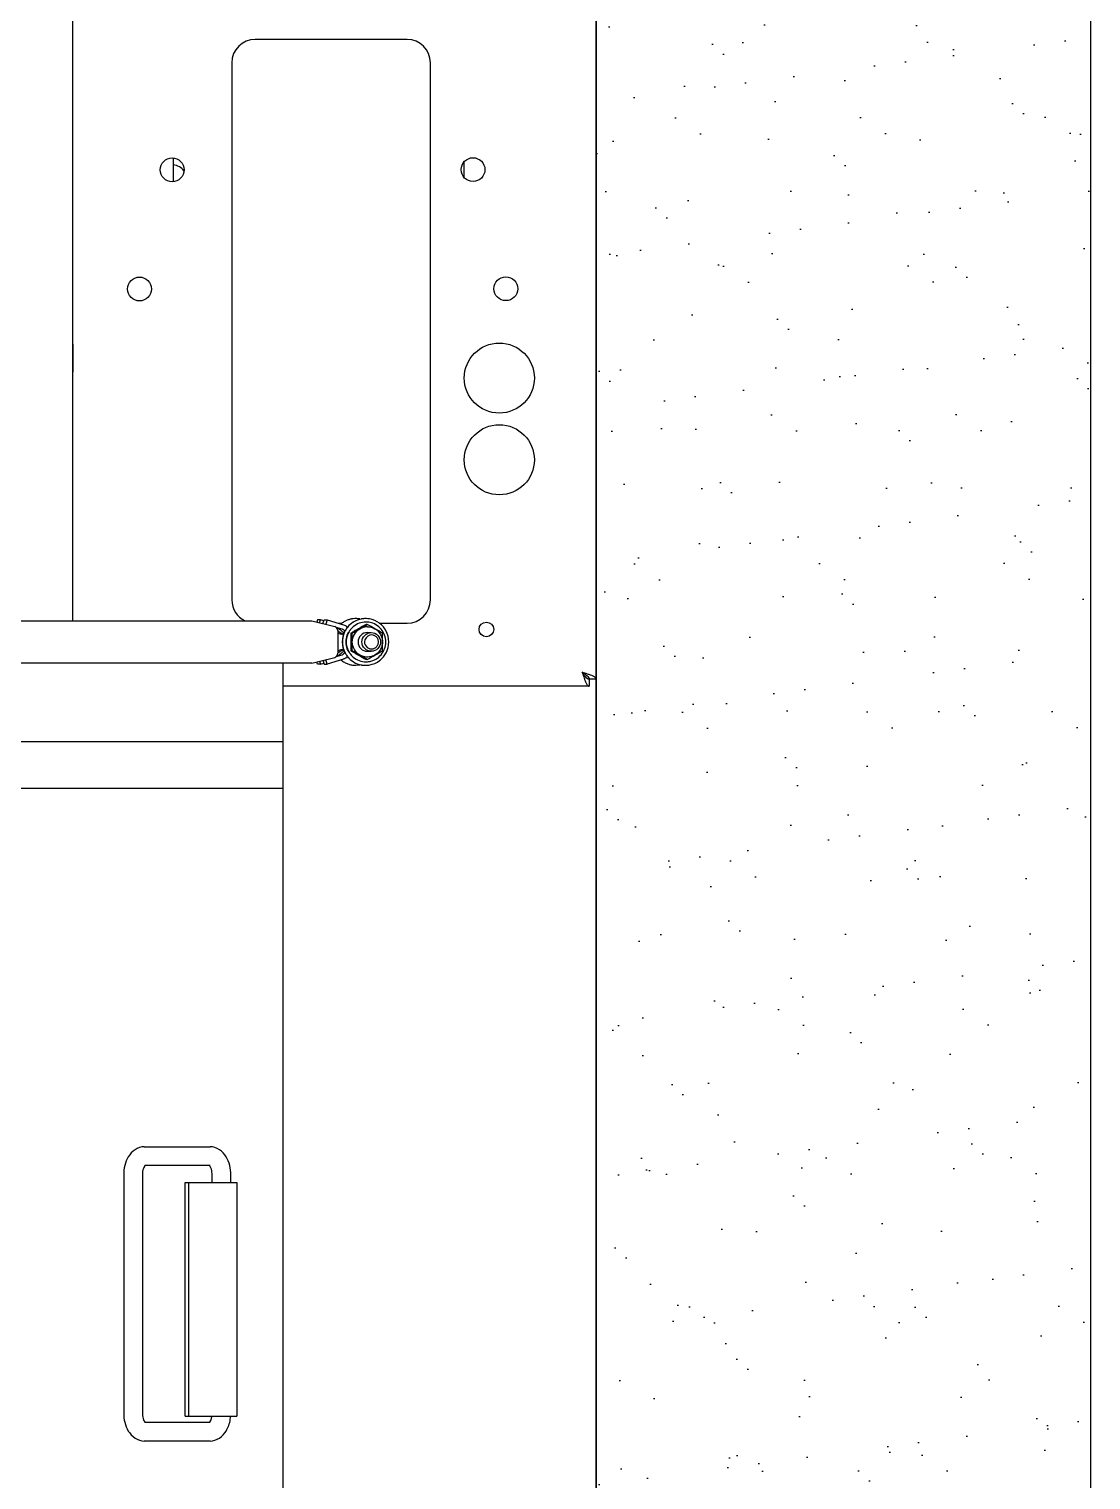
# Model space of a CAD drawing. Header units: millimetres. Extents: x 6781 to 13993, y -7973 to 4183.
# Drawn here: x 11771 to 12226, y -6297 to -5676 of the extents above; entities that cross this region are included whole.
import ezdxf

# ---------------------------------------------------------------- set-up
doc = ezdxf.new("R2010")
doc.units = ezdxf.units.MM
doc.header["$LTSCALE"] = 307.34
doc.layers.get('0').update_dxf_attribs({"linetype": 'CONTINUOUS'})

msp = doc.modelspace()

# ---------------------------------------------------------------- hatches: boundary and pattern name
at = {"linetype": 'Continuous'}
h = msp.add_hatch(dxfattribs=at)
h.set_pattern_fill('AR-SAND', color=0)
h.set_pattern_definition([(37.5, (7992.88, -8012.52), (-1.60003, 48.94132), [0, -38.608, 0, -43.18, 0, -41.275]), (7.5, (7992.88, -8012.52), (44.9523, 71.6825), [0, -20.828, 0, -34.798, 0, -13.335]), (327.5, (7961.636, -8012.52), (79.09924, 0.14372), [0, -12.7, 0, -45.72, 0, -59.69]), (317.5, (7961.636, -8012.52), (76.35565, 22.2929), [0, -6.35, 0, -29.972, 0, -34.29])])
h.paths.add_polyline_path([(12226.05946, -5044.95679), (12014.27299, -5044.95679), (12014.27299, -6750.39485), (12226.05946, -6750.39485)])

# ---------------------------------------------------------------- linework, layer by layer
at = {"color": 0, "linetype": 'Continuous'}
for p, q in [((12014.27299, -6750.39485), (12014.27299, -4351.39485)), ((11790.27299, -5913.3148), (11790.27299, -5667.39094)), ((11933.27299, -5680.39094), (11868.27299, -5680.39094)), ((11858.27299, -5690.39094), (11858.27299, -5913.32111)), ((11943.27299, -5920.39094), (11943.27299, -5690.39094)), ((11833.27299, -5741.27187), (11833.27299, -5731.24409)), ((11957.77299, -5739.5388), (11957.77299, -5732.78798)), ((11790.27299, -5810.9388), (11790.17299, -5810.9388)), ((11790.17299, -5810.9388), (11790.17299, -5822.9388)), ((11790.27299, -5822.9388), (11790.17299, -5822.9388)), ((11790.27299, -5929.34355), (11790.27299, -5913.3148)), ((11858.27299, -5913.32111), (11858.27299, -5920.39094)), ((11311.57088, -5929.34355), (11892.55436, -5929.34355)), ((11892.55436, -5929.34355), (11902.30333, -5931.80541)), ((11894.98556, -5928.89055), (11894.68907, -5929.88262)), ((11896.25891, -5928.89055), (11894.98556, -5928.89055)), ((11895.87306, -5930.18161), (11896.25891, -5928.89055)), ((11897.64776, -5929.30884), (11896.25891, -5928.89055)), ((11897.28703, -5930.50536), (11897.76963, -5928.89055)), ((11897.76963, -5928.89055), (11899.04297, -5928.89055)), ((11899.04297, -5928.89055), (11898.47046, -5930.8062)), ((11899.04297, -5928.89055), (11906.04003, -5930.99787)), ((11905.46752, -5932.91351), (11902.98699, -5932.16645)), ((11904.19417, -5932.91351), (11903.40834, -5932.67684)), ((11904.02482, -5930.39094), (11905.43306, -5930.39094)), ((11916.25466, -5930.8893), (11915.76116, -5930.8893)), ((11921.31139, -5930.39094), (11933.27299, -5930.39094)), ((11903.66262, -5933.55063), (11903.66262, -5943.23908)), ((11909.28613, -5934.64208), (11909.77963, -5934.64208)), ((11916.30566, -5934.39485), (11917.95816, -5934.39485)), ((11892.55436, -5947.44616), (11902.30333, -5944.98429)), ((11902.98699, -5944.62326), (11905.46752, -5943.87619)), ((11903.40834, -5944.11286), (11904.19417, -5943.87619)), ((11909.77963, -5942.14763), (11909.28613, -5942.14763)), ((11916.30566, -5942.39485), (11917.95816, -5942.39485)), ((11892.55436, -5947.44616), (11311.57088, -5947.44616)), ((11880.06262, -5947.39485), (11880.06262, -6656.39485)), ((11894.98556, -5947.89915), (11894.68907, -5946.90709)), ((11896.25891, -5947.89915), (11894.98556, -5947.89915)), ((11895.87306, -5946.6081), (11896.25891, -5947.89915)), ((11896.25891, -5947.89915), (11897.644, -5947.482)), ((11897.23899, -5946.12363), (11897.76963, -5947.89915)), ((11897.76963, -5947.89915), (11899.04297, -5947.89915)), ((11899.04297, -5947.89915), (11898.46024, -5945.94931)), ((11906.04003, -5945.79184), (11899.04297, -5947.89915)), ((11911.3552, -5948.39485), (11913.1141, -5948.23612)), ((11916.25466, -5945.90041), (11915.76116, -5945.90041)), ((12011.27299, -5957.39094), (11880.06262, -5957.39094)), ((12014.27299, -5954.39094), (12011.27299, -5954.39094)), ((12011.27299, -5954.39094), (12011.27299, -5957.39094)), ((11820.7904, -6154.54056), (11849.03866, -6154.54056)), ((11849.03866, -6162.54056), (11821.11864, -6162.54056)), ((11811.98218, -6166.54056), (11811.98218, -6268.54056)), ((11819.98218, -6166.54056), (11819.98218, -6268.54056)), ((11849.84688, -6169.89485), (11849.84688, -6166.54056)), ((11857.84688, -6169.89485), (11857.84688, -6166.54056)), ((11838.34118, -6169.89485), (11860.34687, -6169.89485)), ((11838.34118, -6269.89485), (11838.34118, -6169.89485)), ((11839.86513, -6269.89485), (11839.86513, -6169.89485)), ((11860.34688, -6169.89485), (11860.34688, -6269.89485)), ((11821.12355, -6272.54056), (11849.03866, -6272.54056)), ((11838.34118, -6269.89485), (11860.34687, -6269.89485)), ((11849.03866, -6280.54056), (11820.7904, -6280.54056))]:
    msp.add_line(p, q, dxfattribs=at)
for p, q in [((11324.06262, -5981.05708), (11880.06262, -5981.05708)), ((11324.06262, -6001.06511), (11880.06262, -6001.06511))]:
    msp.add_line(p, q)
for points in [[(12226.05946, -6750.39485), (12226.05946, -4351.39485), (12014.27299, -4351.39485), (12014.27299, -6750.39485)], [(11906.61105, -5933.69455), (11906.44658, -5933.54928), (11906.28632, -5933.39763)], [(11906.28632, -5943.39208), (11906.44659, -5943.24042), (11906.61105, -5943.09516)]]:
    msp.add_lwpolyline(points, dxfattribs=at)
for centre, radius in [((11832.72825, -5736.25894), 5.1), ((11961.52426, -5736.16383), 5.1), ((11818.76591, -5787.26926), 5.1), ((11975.56191, -5787.15348), 5.1), ((11972.77299, -5825.39094), 15), ((11972.77299, -5860.39094), 15), ((11967.27086, -5933.04651), 3.15)]:
    msp.add_circle(centre, radius, dxfattribs=at)
for centre, radius, start, end in [((11868.27299, -5690.39094), 10, 90, 180), ((11933.27299, -5690.39094), 10, 0, 90), ((11832.77299, -5740.39094), 6.25, 36.55352642, 85.37994824), ((11868.27299, -5920.39094), 10, 180, 244.37591104), ((11933.27299, -5920.39094), 10, 270, 0), ((11901.86262, -5933.55063), 1.8, 0, 75.8276623), ((11911.36236, -5938.35082), 9.96065, 127.42220587, 129.52880194), ((11911.34059, -5938.32268), 9.92507, 125.79150748, 127.42110896), ((11911.35941, -5938.35092), 9.95898, 116.43525548, 125.78430291), ((11911.33756, -5938.30992), 9.91255, 113.74255603, 116.42768587), ((11915.62006, -5938.39418), 10.0288, 140.1849452, 149.55401874), ((11911.36136, -5938.36885), 9.97607, 105.48017789, 113.73137344), ((11915.60677, -5938.39868), 10.02148, 123.00755866, 140.11648869), ((11915.77347, -5938.40669), 8.53649, 141.81348579, 143.90476195), ((11915.76514, -5938.39988), 8.52574, 130.14614263, 141.81484085), ((11911.33178, -5938.2394), 9.84324, 100.26121709, 101.0853735), ((11911.33815, -5938.29674), 9.9008, 92.458158, 100.23832525), ((11760.5892, -5669.36529), 304.35104, 299.35319791, 300.06595037), ((11915.51585, -5938.2737), 9.86715, 120.11476764, 122.96019951), ((11915.58776, -5938.41834), 10.02835, 100.97476042, 120.05551944), ((12044.13772, -6159.89867), 262.53581, 120.10010556, 120.55128595), ((11911.3453, -5938.40864), 10.0129, 90.98951282, 92.47160373), ((11911.34551, -5938.41898), 10.02325, 90.14455412, 90.98967516), ((11911.34699, -5938.37001), 9.97428, 80.24532092, 90.15377067), ((12052.46683, -6174.4175), 279.27394, 119.57586017, 120.08462889), ((11770.30142, -5686.66307), 284.51502, 300.11844858, 300.86316795), ((11915.52184, -5938.14661), 9.74905, 100.08765285, 100.89845402), ((11915.54738, -5938.32063), 9.92485, 90.82466087, 100.05688023), ((12095.7487, -6250.59634), 366.88977, 119.37848766, 119.58247574), ((11916.31277, -5938.39982), 6.50172, 90.06415883, 104.95508838), ((11915.55149, -5938.41884), 10.02311, 89.9941038, 90.84006614), ((11915.5515, -5938.42158), 10.02585, 88.37116868, 89.99413123), ((11915.71, -5938.19387), 8.29902, 88.47276639, 89.99897725), ((11915.5552, -5938.35119), 9.95538, 80.06473096, 88.38097426), ((11915.7071, -5938.28652), 8.39171, 85.14981395, 88.4698482), ((11767.06423, -6196.16609), 304.35104, 59.93404962, 60.6468021), ((11915.69464, -5938.40854), 8.51435, 70.00988362, 85.13563532), ((11776.77645, -6178.86831), 284.51502, 59.13683205, 59.88155141), ((11915.49556, -5938.40256), 10.02605, 39.98728342, 53.01740698), ((11915.48181, -5938.3979), 10.0336, 27.84352597, 39.91641271), ((11908.00776, -5928.79047), 6.44413, 227.30863275, 241.00671243), ((11906.70777, -5928.82488), 6.40116, 243.73812678, 258.01268694), ((11907.98186, -5928.82564), 6.40081, 241.05693884, 253.68218666), ((11909.51696, -5928.79373), 6.44064, 225.62852834, 238.66254044), ((11909.48734, -5928.84059), 6.38521, 238.67093243, 240.76121325), ((11915.6328, -5938.40331), 10.04441, 149.54594562, 160.08459797), ((11915.68336, -5938.39485), 8.5972, 170.11225199, 189.88774801), ((11915.66297, -5938.41236), 8.58014, 151.16068555, 169.97371357), ((11915.84099, -5938.39485), 8.5972, 170.11224968, 189.88776228), ((11915.82052, -5938.4123), 8.58005, 151.21203394, 169.97399065), ((11915.72762, -5938.3741), 8.48024, 143.90020833, 151.13597534), ((12056.16729, -5938.50873), 146.93205, 178.49203273, 179.9555926), ((12056.16597, -5938.28099), 146.93072, 180.04440081, 181.50797386), ((12072.48896, -6207.9085), 318.29185, 120.55335983, 120.84690449), ((11762.89973, -5938.50872), 146.93079, 0.04440112, 1.50797355), ((11762.89803, -5938.28097), 146.93249, 358.49203492, 359.95559041), ((11748.40029, -5939.07592), 174.38577, 1.03189847, 1.45692994), ((11787.08743, -5938.42007), 135.6931, 0.01064544, 1.04919817), ((11796.56324, -5938.41107), 126.21729, 359.45573614, 0.00736235), ((11916.67661, -5938.36261), 6.10093, 359.69716913, 1.03880566), ((11916.67685, -5938.42712), 6.10069, 358.96129543, 0.30307643), ((11915.57931, -5938.39485), 8.5972, 350.11224968, 9.88776228), ((11901.86262, -5943.23908), 1.8, 284.1723377, 0), ((11908.00624, -5947.99645), 6.44105, 123.54335919, 132.69774475), ((11906.70035, -5947.94395), 6.37916, 110.05526527, 116.28505747), ((11907.98538, -5947.96425), 6.40269, 118.99611485, 123.54695663), ((11906.70165, -5947.9474), 6.38285, 101.96611205, 110.05566535), ((11907.98183, -5947.96409), 6.40082, 106.31756705, 118.96902067), ((11909.51823, -5947.99825), 6.44315, 118.99554039, 134.36537476), ((11915.62864, -5938.38957), 10.03943, 200.00135025, 210.47490079), ((11915.60794, -5938.40287), 10.01483, 210.46939936, 219.08707357), ((11915.66297, -5938.37735), 8.58014, 190.02628643, 208.83931446), ((11915.82029, -5938.37756), 8.57979, 190.0252557, 208.64733903), ((11915.5127, -5938.47651), 9.89448, 219.10383707, 219.95091921), ((11915.62321, -5938.37086), 10.04705, 220.00808716, 237.01258949), ((11915.68095, -5938.44344), 8.42593, 208.70848157, 211.26523585), ((11915.77347, -5938.38301), 8.53649, 216.09522769, 218.186509), ((11915.76514, -5938.38982), 8.52574, 218.18515402, 229.85388243), ((12063.60592, -5683.82227), 300.9096, 239.14652312, 239.62009441), ((11760.5892, -6207.42442), 304.35104, 59.93404962, 60.6468021), ((12040.78458, -5722.64499), 255.87613, 239.63216436, 239.90331793), ((12064.95159, -5680.62362), 304.35104, 239.93404961, 240.6468021), ((11770.30142, -6190.12664), 284.51502, 59.13683205, 59.88155141), ((11767.06423, -5680.62362), 304.35104, 299.3531979, 300.06595039), ((11776.77645, -5697.9214), 284.51502, 300.1184486, 300.86316795), ((11915.50727, -5938.40281), 10.00701, 307.01266393, 320.13517196), ((11748.19201, -5937.70815), 174.59412, 358.5429598, 358.96815397), ((11776.55329, -5938.22914), 146.22806, 358.97213801, 359.45893037), ((11915.46546, -5938.38195), 10.05248, 320.19670106, 332.16707625), ((11911.37979, -5938.41763), 9.98805, 230.58115463, 231.93971717), ((11911.36205, -5938.44025), 9.9593, 231.93984126, 232.9349293), ((11911.33113, -5938.48155), 9.90771, 232.93364958, 235.3345087), ((11911.35, -5938.45275), 9.94213, 235.33945806, 240.60178935), ((11911.36338, -5938.42917), 9.96924, 240.60132597, 245.60027467), ((11911.3516, -5938.45194), 9.94363, 245.60787285, 254.44168546), ((11911.3504, -5938.45026), 9.94494, 254.45092307, 263.9530598), ((11915.5447, -5938.48033), 9.91248, 237.04872067, 239.69705741), ((11911.33918, -5938.53335), 9.86113, 263.96706043, 265.03348225), ((11911.3423, -5938.49095), 9.90364, 265.03670147, 268.52418019), ((11915.57513, -5938.40776), 9.99049, 239.75640572, 258.08313072), ((11911.3441, -5938.43635), 9.95826, 268.52191741, 270.063863), ((11915.53174, -5938.56327), 9.82938, 258.1434314, 260.04314603), ((11915.534, -5938.54847), 9.84435, 260.04506799, 261.84979418), ((11915.55211, -5938.40737), 9.98659, 261.86166991, 269.26778599), ((11915.55353, -5938.36816), 10.02582, 269.26254281, 270.14360512), ((11915.55357, -5938.37444), 10.01953, 270.14348185, 271.65501767), ((11915.71, -5938.59584), 8.29902, 270.00102276, 271.52723549), ((11915.55918, -5938.48214), 9.91172, 271.64056217, 280.06132097), ((11915.7071, -5938.50319), 8.39171, 271.53015368, 274.85018788), ((11915.6989, -5938.40644), 8.4888, 274.85016322, 279.03202053), ((11915.6996, -5938.40212), 8.49296, 279.02279416, 290.00701453), ((11840.97178, -6268.57286), 16.87363, 350.85641113, 355.47741736)]:
    msp.add_arc(centre, radius, start, end, dxfattribs=at)
for points, knots in [([(11898.84076, -5930.93339), (11898.84737, -5930.93395), (11898.86944, -5930.93607), (11898.85466, -5930.92327), (11898.85048, -5930.92065)], [0, 0, 0, 0, 0.573637206, 1, 1, 1, 1]), ([(11904.19417, -5932.91351), (11904.296, -5932.94418), (11904.49544, -5933.02312), (11904.67997, -5933.1323), (11904.76758, -5933.19389)], [0, 0, 0, 0, 0.498247308, 1, 1, 1, 1]), ([(11904.76758, -5933.19389), (11904.81123, -5933.22458), (11904.8959, -5933.28924), (11904.97508, -5933.36052), (11905.01298, -5933.39763)], [0, 0, 0, 0, 0.501518593, 1, 1, 1, 1]), ([(11905.76401, -5933.03017), (11905.71612, -5933.00673), (11905.61876, -5932.96376), (11905.51824, -5932.92879), (11905.46752, -5932.91351)], [0, 0, 0, 0, 0.501648049, 1, 1, 1, 1]), ([(11906.28632, -5933.39763), (11906.21027, -5933.32314), (11906.04489, -5933.18638), (11905.8602, -5933.07724), (11905.76401, -5933.03017)], [0, 0, 0, 0, 0.49851052, 1, 1, 1, 1]), ([(11907.61673, -5932.11192), (11907.64528, -5932.07385), (11907.70315, -5931.99828), (11907.76275, -5931.92407), (11907.79303, -5931.88736)], [0, 0, 0, 0, 0.49999283, 1, 1, 1, 1]), ([(11909.43921, -5928.57981), (11909.3148, -5928.60419), (11909.06678, -5928.65777), (11908.82099, -5928.72081), (11908.69869, -5928.75468)], [0, 0, 0, 0, 0.499746146, 1, 1, 1, 1]), ([(11906.11283, -5935.19784), (11905.98948, -5935.1864), (11905.7434, -5935.15637), (11905.49947, -5935.11213), (11905.37828, -5935.08646)], [0, 0, 0, 0, 0.49999936, 1, 1, 1, 1]), ([(11916.30566, -5934.39521), (11915.28866, -5934.39521), (11913.16742, -5935.25181), (11912.32103, -5937.37485), (11912.32103, -5938.39485)], [0, 0, 0, 0, 0.499263508, 1, 1, 1, 1]), ([(11912.32103, -5938.39485), (11912.32103, -5939.41486), (11913.16742, -5941.5379), (11915.28866, -5942.3945), (11916.30566, -5942.3945)], [0, 0, 0, 0, 0.500736492, 1, 1, 1, 1]), ([(11913.97353, -5938.39485), (11913.97353, -5937.37485), (11914.81992, -5935.25181), (11916.94116, -5934.39521), (11917.95816, -5934.39521)], [0, 0, 0, 0, 0.500736492, 1, 1, 1, 1]), ([(11917.95816, -5942.3945), (11916.94116, -5942.3945), (11914.81992, -5941.5379), (11913.97353, -5939.41486), (11913.97353, -5938.39485)], [0, 0, 0, 0, 0.499263508, 1, 1, 1, 1]), ([(11915.05726, -5938.39485), (11915.05726, -5939.26226), (11915.89878, -5941.09087), (11917.86971, -5941.51303), (11918.71261, -5941.31917)], [0, 0, 0, 0, 0.500721283, 1, 1, 1, 1]), ([(11917.95816, -5934.39521), (11918.97517, -5934.39521), (11921.0964, -5935.25181), (11921.94279, -5937.37485), (11921.94279, -5938.39485)], [0, 0, 0, 0, 0.499263508, 1, 1, 1, 1]), ([(11921.94279, -5938.39485), (11921.94279, -5939.41486), (11921.0964, -5941.5379), (11918.97517, -5942.3945), (11917.95816, -5942.3945)], [0, 0, 0, 0, 0.500736492, 1, 1, 1, 1]), ([(11905.37828, -5941.70325), (11905.49947, -5941.67758), (11905.7434, -5941.63333), (11905.98948, -5941.60331), (11906.11283, -5941.59187)], [0, 0, 0, 0, 0.500000641, 1, 1, 1, 1]), ([(11907.79303, -5944.90235), (11907.76276, -5944.86564), (11907.70315, -5944.79143), (11907.64528, -5944.71587), (11907.61674, -5944.67779)], [0, 0, 0, 0, 0.500007167, 1, 1, 1, 1]), ([(11908.47868, -5942.8165), (11908.54061, -5942.9185), (11908.6688, -5943.11989), (11908.80536, -5943.3157), (11908.87565, -5943.41211)], [0, 0, 0, 0, 0.500025411, 1, 1, 1, 1]), ([(12011.27189, -5954.39094), (12010.69248, -5954.39042), (12009.43127, -5953.32041), (12008.73792, -5952.12126), (12008.27299, -5951.39094)], [0, 0, 0, 0, 0.400930931, 1, 1, 1, 1]), ([(12008.27299, -5951.39094), (12009.00353, -5951.85602), (12010.203, -5952.54931), (12011.27299, -5953.81147), (12011.27299, -5954.39094)], [0, 0, 0, 0, 0.599119795, 1, 1, 1, 1]), ([(12008.27299, -5951.39094), (12008.35695, -5951.65471), (12008.68038, -5952.66984), (12009.01184, -5953.68299), (12009.28477, -5954.42293)], [0, 0, 0, 0, 0.259796727, 1, 1, 1, 1]), ([(12011.30497, -5952.40272), (12011.06922, -5952.31577), (12010.06476, -5951.95996), (12009.04886, -5951.63791), (12008.27299, -5951.39094)], [0, 0, 0, 0, 0.235829615, 1, 1, 1, 1]), ([(12009.28477, -5954.42293), (12009.56043, -5955.17031), (12009.93505, -5956.2298), (12010.84871, -5957.39094), (12011.27299, -5957.39094)], [0, 0, 0, 0, 0.6524823, 1, 1, 1, 1]), ([(12014.27299, -5954.39094), (12014.27299, -5953.96667), (12013.11184, -5953.05301), (12012.05235, -5952.67839), (12011.30497, -5952.40272)], [0, 0, 0, 0, 0.3475177, 1, 1, 1, 1]), ([(11821.03043, -6162.63866), (11820.99565, -6162.68176), (11820.92147, -6162.78122), (11820.85422, -6162.88549), (11820.81889, -6162.94427)], [0, 0, 0, 0, 0.446795205, 1, 1, 1, 1]), ([(11821.13384, -6162.52068), (11821.1177, -6162.53743), (11821.08233, -6162.57599), (11821.04866, -6162.61605), (11821.03043, -6162.63866)], [0, 0, 0, 0, 0.444840505, 1, 1, 1, 1]), ([(11821.11813, -6162.48802), (11821.15199, -6162.47673), (11821.2766, -6162.40474), (11821.15973, -6162.49382), (11821.13384, -6162.52068)], [0, 0, 0, 0, 0.489006963, 1, 1, 1, 1]), ([(11849.01017, -6162.94427), (11848.95105, -6162.84592), (11848.84683, -6162.6916), (11848.72552, -6162.55033), (11848.67517, -6162.50034)], [0, 0, 0, 0, 0.617943729, 1, 1, 1, 1]), ([(11849.84688, -6166.54056), (11849.84688, -6166.1821), (11849.77245, -6164.95009), (11849.46328, -6163.69818), (11849.01017, -6162.94427)], [0, 0, 0, 0, 0.289533976, 1, 1, 1, 1]), ([(11819.98218, -6268.54056), (11819.98218, -6268.89901), (11820.05661, -6270.13102), (11820.36578, -6271.38293), (11820.81889, -6272.13684)], [0, 0, 0, 0, 0.289533976, 1, 1, 1, 1]), ([(11820.81889, -6272.13684), (11820.87801, -6272.2352), (11820.98222, -6272.38951), (11821.10354, -6272.53078), (11821.15389, -6272.58077)], [0, 0, 0, 0, 0.617943729, 1, 1, 1, 1]), ([(11821.15389, -6272.58077), (11821.16772, -6272.5945), (11821.18776, -6272.6134), (11821.2089, -6272.63111), (11821.21542, -6272.63583)], [0, 0, 0, 0, 0.707683152, 1, 1, 1, 1]), ([(11848.79863, -6272.44246), (11848.83341, -6272.39935), (11848.90759, -6272.2999), (11848.97484, -6272.19562), (11849.01017, -6272.13684)], [0, 0, 0, 0, 0.446795205, 1, 1, 1, 1])]:
    msp.add_open_spline(points, degree=3, knots=knots, dxfattribs=at)
for points in [[(11906.04003, -5930.99787), (11906.60911, -5931.16926), (11907.29123, -5931.47371), (11907.49159, -5932.03324)], [(11909.83387, -5938.39485), (11909.82237, -5936.23092), (11911.19617, -5933.85125), (11913.06841, -5932.76614)], [(11912.81496, -5930.40717), (11911.89325, -5930.74335), (11911.01857, -5931.25064), (11910.26826, -5931.88279)], [(11915.71015, -5929.89485), (11914.7301, -5929.89485), (11913.73569, -5930.07134), (11912.81496, -5930.40717)], [(11913.06841, -5932.76614), (11913.5573, -5932.4828), (11914.08901, -5932.26415), (11914.63493, -5932.11832)], [(11916.30549, -5931.8981), (11917.42275, -5931.89806), (11918.57627, -5932.2059), (11919.54291, -5932.76614)], [(11921.52696, -5930.39357), (11920.29179, -5929.4636), (11918.79569, -5928.81242), (11917.27286, -5928.54511)], [(11921.15204, -5931.88279), (11920.40173, -5931.25064), (11919.52705, -5930.74335), (11918.60533, -5930.40717)], [(11919.54291, -5932.76614), (11920.82193, -5933.50743), (11921.8803, -5934.78073), (11922.38606, -5936.16982)], [(11924.0488, -5936.91855), (11923.71378, -5935.01126), (11922.63299, -5933.13051), (11921.15204, -5931.88279)], [(11906.61105, -5933.69455), (11905.1426, -5936.46271), (11905.1426, -5940.32699), (11906.61105, -5943.09516)], [(11906.18908, -5934.98186), (11905.4132, -5937.12636), (11905.41556, -5939.68018), (11906.19475, -5941.82348)], [(11913.06841, -5944.02356), (11911.19617, -5942.93846), (11909.82238, -5940.55879), (11909.83387, -5938.39485)], [(11917.37886, -5935.47054), (11916.16592, -5935.74951), (11915.05726, -5937.15025), (11915.05726, -5938.39485)], [(11918.71147, -5935.47028), (11918.27853, -5935.37088), (11917.81176, -5935.37097), (11917.37886, -5935.47054)], [(11919.91175, -5936.05158), (11919.56491, -5935.77351), (11919.14474, -5935.56975), (11918.71147, -5935.47028)], [(11920.74099, -5937.09898), (11920.54959, -5936.69691), (11920.25918, -5936.33013), (11919.91175, -5936.05158)], [(11921.03421, -5938.39485), (11921.03421, -5937.95198), (11920.93134, -5937.49887), (11920.74099, -5937.09898)], [(11920.74155, -5939.68953), (11920.93154, -5939.28995), (11921.03421, -5938.8373), (11921.03421, -5938.39485)], [(11922.77654, -5938.53772), (11922.76375, -5939.24381), (11922.62764, -5939.95645), (11922.38601, -5940.62003)], [(11922.38606, -5936.16982), (11922.62766, -5936.83337), (11922.76375, -5937.54596), (11922.77654, -5938.252)], [(11924.35499, -5943.0754), (11925.81229, -5940.31523), (11925.81164, -5936.4715), (11924.35378, -5933.71162)], [(11905.01298, -5943.39208), (11904.78646, -5943.61394), (11904.49777, -5943.78476), (11904.19417, -5943.87619)], [(11905.46752, -5943.87619), (11905.77112, -5943.78476), (11906.0598, -5943.61394), (11906.28632, -5943.39208)], [(11907.67764, -5944.8236), (11907.25329, -5945.23923), (11906.65799, -5945.69161), (11906.07176, -5945.59594)], [(11910.26826, -5944.90692), (11911.01857, -5945.53907), (11911.89326, -5946.04636), (11912.81497, -5946.38254)], [(11914.641, -5944.67301), (11914.09294, -5944.52717), (11913.55909, -5944.30795), (11913.06841, -5944.02356)], [(11919.54291, -5944.02356), (11918.11687, -5944.85007), (11916.23382, -5945.09688), (11914.641, -5944.67301)], [(11918.60534, -5946.38254), (11919.52705, -5946.04635), (11920.40173, -5945.53906), (11921.15204, -5944.90692)], [(11918.71261, -5941.31917), (11919.14585, -5941.21952), (11919.56594, -5941.0156), (11919.91267, -5940.73738)], [(11922.38601, -5940.62003), (11921.88022, -5942.00907), (11920.82189, -5943.2823), (11919.54291, -5944.02356)], [(11919.91267, -5940.73738), (11920.26002, -5940.45866), (11920.55031, -5940.09173), (11920.74155, -5939.68953)], [(11921.15204, -5944.90692), (11922.63299, -5943.65919), (11923.71378, -5941.77845), (11924.0488, -5939.87115)], [(11912.81497, -5946.38254), (11913.73569, -5946.71836), (11914.7301, -5946.89485), (11915.71015, -5946.89485)], [(11917.29078, -5948.24143), (11918.80888, -5947.97136), (11920.29994, -5947.32135), (11921.53141, -5946.39343)], [(11820.7904, -6154.54056), (11818.10367, -6154.54056), (11815.34611, -6156.52032), (11813.96206, -6158.82313)], [(11855.867, -6158.82313), (11854.48295, -6156.52032), (11851.72539, -6154.54056), (11849.03866, -6154.54056)], [(11813.96206, -6158.82313), (11812.59395, -6161.09941), (11811.98218, -6163.88478), (11811.98218, -6166.54056)], [(11820.81889, -6162.94427), (11820.65642, -6163.21461), (11820.52831, -6163.50631), (11820.42236, -6163.80339)], [(11857.84688, -6166.54056), (11857.84688, -6163.88478), (11857.23511, -6161.09941), (11855.867, -6158.82313)], [(11820.42236, -6163.80339), (11820.11193, -6164.6738), (11819.98218, -6165.61645), (11819.98218, -6166.54056)], [(11811.98218, -6268.54056), (11811.98218, -6271.19634), (11812.59395, -6273.9817), (11813.96206, -6276.25798)], [(11849.01017, -6272.13684), (11849.17264, -6271.8665), (11849.30075, -6271.5748), (11849.4067, -6271.27772)], [(11849.4067, -6271.27772), (11849.56717, -6270.82779), (11849.677, -6270.35825), (11849.74779, -6269.88584)], [(11855.867, -6276.25798), (11856.77804, -6274.74217), (11857.34945, -6273.00021), (11857.63101, -6271.25423)], [(11813.96206, -6276.25798), (11815.34611, -6278.56079), (11818.10367, -6280.54056), (11820.7904, -6280.54056)], [(11849.03866, -6280.54056), (11851.72539, -6280.54056), (11854.48295, -6278.56079), (11855.867, -6276.25798)]]:
    msp.add_open_spline(points, degree=3, dxfattribs=at)

doc.saveas('drawing.dxf')
